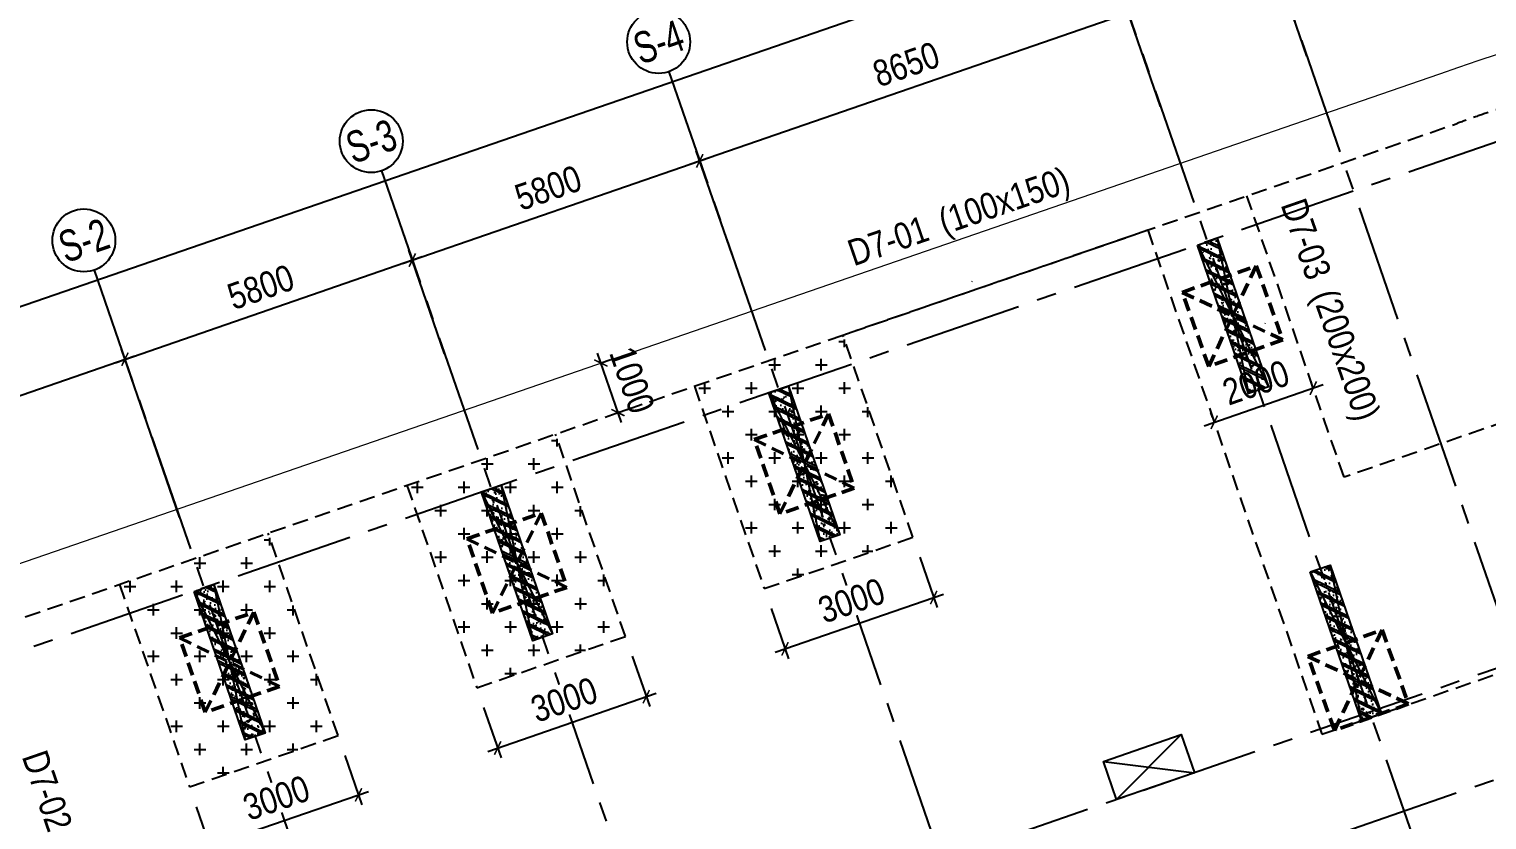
# Model space of a CAD drawing. Header units: millimetres. Extents: x -80883 to 1826631, y -376836 to 309394.
# Drawn here: x 1689287 to 1717096, y -302891 to -287802 of the extents above; entities that cross this region are included whole.
import ezdxf
from ezdxf.enums import TextEntityAlignment as Align

# ---------------------------------------------------------------- set-up
doc = ezdxf.new("R2010")
doc.units = ezdxf.units.MM
doc.header["$LTSCALE"] = 100
doc.header["$PDMODE"] = 32
doc.header["$PDSIZE"] = 2.5
for name, pattern in [('CENTER2', [1.125, 0.75, -0.125, 0.125, -0.125]), ('DASHED', [4.5, 3, -1.5]), ('HIDDEN', [0.375, 0.25, -0.125])]:
    doc.linetypes.add(name, pattern=pattern)
for name, color, linetype in [('ccu11-Khuat', 9, 'DASHED'), ('ccu11-Manh', 8, 'Continuous'), ('ccu11-Thay', 7, 'Continuous'), ('ccu12-Hatch', 250, 'Continuous'), ('ccu12-Text', 31, 'Continuous'), ('ccu12-Truc', 13, 'CENTER2'), ('KC2-DIM', 251, 'Continuous'), ('KT-Dim', 8, 'Continuous'), ('ST_MBDV Cot vach 220805$0$AUDIT_I_220805193045-5', 6, 'Continuous'), ('Xref_ST_MBDV Cot vach 30.7.2022|Xref_ST_MBDV Cot vach 30.7.2022|Xref_ST_MBDV Cot vach 30.7.2022|Xref_ST_MBDV Cot vach 30.7.2022|A-GRID-SYM', 50, 'Continuous')]:
    doc.layers.add(name, color=color, linetype=linetype)
for name, color, linetype, lineweight in [('ccu12-Tencaukien', 9, 'Continuous', 15), ('KT-Net cot vach', 6, 'Continuous', 50), ('TNG hungdh1', 3, 'Continuous', 13)]:
    doc.layers.add(name, color=color, linetype=linetype, lineweight=lineweight)
doc.styles.add('Arial Narrow', font='ARIALN.TTF')
doc.styles.add('HBA-Text', font='GOTHIC.TTF')
doc.dimstyles.new('ccu12-200', dxfattribs={"dimscale": 200, "dimtxt": 2.5, "dimasz": 1, "dimexe": 1, "dimexo": 2, "dimgap": 1, "dimtad": 1, "dimdec": 0, "dimrnd": 5, "dimdsep": 46, "dimtxsty": 'Arial Narrow', "dimblk": 'ARCHTICK', "dimcen": -1, "dimdle": 1, "dimclrd": 256, "dimclre": 256, "dimclrt": 3, "dimadec": 0, "dimazin": 2, "dimtfac": 0.1, "dimtdec": 0, "dimtmove": 0, "dimatfit": 1, "dimldrblk": 'ARCHTICK', "dimfxl": 1, "dimtvp": 0.833333, "dimtolj": 1, "dimtzin": 12, "dimarcsym": 0})

# ---------------------------------------------------------------- blocks, each defined once
blk = doc.blocks.new('_ARCHTICK')
at = {"color": 0, "linetype": 'ByBlock', "const_width": 0.15}
blk.add_lwpolyline([(-0.5, -0.5), (0.5, 0.5)], dxfattribs=at)
blk = doc.blocks.new('*D965')
at = {"layer": 'Defpoints', "color": 0, "transparency": 16777216}
for p in [(363163, -37115), (306934, -51743), (308410, -56019, 0)]:
    blk.add_point(p, dxfattribs=at)
at = {"layer": 'KT-Dim', "lineweight": -2, "transparency": 16777216}
for p, q in [((361876, -32774), (306745, -51809)), ((363033, -36737), (361622, -32650)), ((308280, -55641), (306869, -51554))]:
    blk.add_line(p, q, dxfattribs=at)
at = {"layer": 'KT-Dim', "lineweight": -2, "transparency": 16777216, "xscale": 200, "yscale": 200, "zscale": 200}
for p, rotation in [((361687, -32839), 19.0477163778953), ((306934, -51743), 199.0477163778953)]:
    blk.add_blockref('_ARCHTICK', p, dxfattribs=dict(at, rotation=rotation))
at = {"layer": 'KT-Dim', "color": 3, "transparency": 16777216, "insert": (334162, -41861), "char_height": 500, "attachment_point": 5, "rotation": 19.0477, "style": 'Arial Narrow'}
blk.add_mtext('\\A1;57925', dxfattribs=at)
blk = doc.blocks.new('*D966')
at = {"layer": 'Defpoints', "color": 0, "transparency": 16777216}
for p in [(314073, -50971), (315243, -54360), (308626, -56644)]:
    blk.add_point(p, dxfattribs=at)
at = {"layer": 'KT-Dim', "lineweight": -2, "transparency": 16777216}
for p, q in [((315112, -53982), (314007, -50782)), ((307267, -53321), (314262, -50906)), ((308495, -56266), (307391, -53067))]:
    blk.add_line(p, q, dxfattribs=at)
at = {"layer": 'KT-Dim', "lineweight": -2, "transparency": 16777216, "xscale": 200, "yscale": 200, "zscale": 200}
for p, rotation in [((314073, -50971), 19.04713796363416), ((307456, -53256), 199.0471379636342)]:
    blk.add_blockref('_ARCHTICK', p, dxfattribs=dict(at, rotation=rotation))
at = {"layer": 'KT-Dim', "color": 3, "transparency": 16777216, "insert": (310616, -51683), "char_height": 500, "attachment_point": 5, "rotation": 19.0471, "style": 'Arial Narrow'}
blk.add_mtext('\\A1;7000', dxfattribs=at)
blk = doc.blocks.new('*D967')
at = {"layer": 'Defpoints', "color": 0, "transparency": 16777216}
for p in [(319555, -49079), (320303, -51244), (315243, -54360)]:
    blk.add_point(p, dxfattribs=at)
at = {"layer": 'KT-Dim', "lineweight": -2, "transparency": 16777216}
for p, q in [((320172, -50866), (319490, -48890)), ((313884, -51037), (319744, -49013)), ((315112, -53982), (314007, -50782))]:
    blk.add_line(p, q, dxfattribs=at)
at = {"layer": 'KT-Dim', "lineweight": -2, "transparency": 16777216, "xscale": 200, "yscale": 200, "zscale": 200}
for p, rotation in [((319555, -49079), 19.04713796363416), ((314073, -50971), 199.0471379636342)]:
    blk.add_blockref('_ARCHTICK', p, dxfattribs=dict(at, rotation=rotation))
at = {"layer": 'KT-Dim', "color": 3, "transparency": 16777216, "insert": (316665, -49595), "char_height": 500, "attachment_point": 5, "rotation": 19.0471, "style": 'Arial Narrow'}
blk.add_mtext('\\A1;5800', dxfattribs=at)
blk = doc.blocks.new('*D968')
at = {"layer": 'Defpoints', "color": 0, "transparency": 16777216}
for p in [(325038, -47186), (325785, -49351), (320303, -51244)]:
    blk.add_point(p, dxfattribs=at)
at = {"layer": 'KT-Dim', "lineweight": -2, "transparency": 16777216}
for p, q in [((325655, -48973), (324972, -46997)), ((319366, -49144), (325227, -47121)), ((320172, -50866), (319490, -48890))]:
    blk.add_line(p, q, dxfattribs=at)
at = {"layer": 'KT-Dim', "lineweight": -2, "transparency": 16777216, "xscale": 200, "yscale": 200, "zscale": 200}
for p, rotation in [((325038, -47186), 19.04713796363416), ((319555, -49079), 199.0471379636342)]:
    blk.add_blockref('_ARCHTICK', p, dxfattribs=dict(at, rotation=rotation))
at = {"layer": 'KT-Dim', "color": 3, "transparency": 16777216, "insert": (322148, -47702), "char_height": 500, "attachment_point": 5, "rotation": 19.0471, "style": 'Arial Narrow'}
blk.add_mtext('\\A1;5800', dxfattribs=at)
blk = doc.blocks.new('*D969')
at = {"layer": 'Defpoints', "color": 0, "transparency": 16777216}
for p in [(333214, -44363), (333962, -46528), (325785, -49351)]:
    blk.add_point(p, dxfattribs=at)
at = {"layer": 'KT-Dim', "lineweight": -2, "transparency": 16777216}
for p, q in [((333831, -46150), (333149, -44174)), ((324849, -47251), (333403, -44298)), ((325655, -48973), (324972, -46997))]:
    blk.add_line(p, q, dxfattribs=at)
at = {"layer": 'KT-Dim', "lineweight": -2, "transparency": 16777216, "xscale": 200, "yscale": 200, "zscale": 200}
for p, rotation in [((333214, -44363), 19.04713796363416), ((325038, -47186), 199.0471379636342)]:
    blk.add_blockref('_ARCHTICK', p, dxfattribs=dict(at, rotation=rotation))
at = {"layer": 'KT-Dim', "color": 3, "transparency": 16777216, "insert": (328977, -45344), "char_height": 500, "attachment_point": 5, "rotation": 19.0471, "style": 'Arial Narrow'}
blk.add_mtext('\\A1;8650', dxfattribs=at)
blk = doc.blocks.new('*D970')
at = {"layer": 'Defpoints', "color": 0, "transparency": 16777216}
for p in [(336003, -43400), (336750, -45566), (333962, -46528)]:
    blk.add_point(p, dxfattribs=at)
at = {"layer": 'KT-Dim', "lineweight": -2, "transparency": 16777216}
for p, q in [((333025, -44428), (336192, -43335)), ((336620, -45188), (335937, -43211)), ((333831, -46150), (333149, -44174))]:
    blk.add_line(p, q, dxfattribs=at)
at = {"layer": 'KT-Dim', "lineweight": -2, "transparency": 16777216, "xscale": 200, "yscale": 200, "zscale": 200}
for p, rotation in [((336003, -43400), 19.04713796363416), ((333214, -44363), 199.0471379636342)]:
    blk.add_blockref('_ARCHTICK', p, dxfattribs=dict(at, rotation=rotation))
at = {"layer": 'KT-Dim', "color": 3, "transparency": 16777216, "insert": (334460, -43451), "char_height": 500, "attachment_point": 5, "rotation": 19.0471, "style": 'Arial Narrow'}
blk.add_mtext('\\A1;2950', dxfattribs=at)
blk = doc.blocks.new('*D971')
at = {"layer": 'Defpoints', "color": 0, "transparency": 16777216}
for p in [(341485, -41507), (342233, -43673), (336750, -45566)]:
    blk.add_point(p, dxfattribs=at)
at = {"layer": 'KT-Dim', "lineweight": -2, "transparency": 16777216}
for p, q in [((342102, -43295), (341420, -41318)), ((335814, -43466), (341674, -41442)), ((336620, -45188), (335937, -43211))]:
    blk.add_line(p, q, dxfattribs=at)
at = {"layer": 'KT-Dim', "lineweight": -2, "transparency": 16777216, "xscale": 200, "yscale": 200, "zscale": 200}
for p, rotation in [((341485, -41507), 19.04713796363416), ((336003, -43400), 199.0471379636342)]:
    blk.add_blockref('_ARCHTICK', p, dxfattribs=dict(at, rotation=rotation))
at = {"layer": 'KT-Dim', "color": 3, "transparency": 16777216, "insert": (338595, -42023), "char_height": 500, "attachment_point": 5, "rotation": 19.0471, "style": 'Arial Narrow'}
blk.add_mtext('\\A1;5800', dxfattribs=at)
blk = doc.blocks.new('GRID-SYM-flat-103')
at = {"layer": 'Xref_ST_MBDV Cot vach 30.7.2022|Xref_ST_MBDV Cot vach 30.7.2022|Xref_ST_MBDV Cot vach 30.7.2022|Xref_ST_MBDV Cot vach 30.7.2022|A-GRID-SYM'}
blk.add_circle((0, 0, 0), 900, dxfattribs=at)
at = {"layer": 'Xref_ST_MBDV Cot vach 30.7.2022|Xref_ST_MBDV Cot vach 30.7.2022|Xref_ST_MBDV Cot vach 30.7.2022|Xref_ST_MBDV Cot vach 30.7.2022|A-GRID-SYM', "style": 'HBA-Text'}
blk.add_attdef('GRID', text='', height=900, rotation=19.0471, dxfattribs=at).set_placement((0, 0, 0), align=Align.MIDDLE_CENTER)
blk = doc.blocks.new('*U651')
h = blk.add_hatch()
h.set_pattern_fill('VATLIEU04', color=250, scale=40, style=0, pattern_type=2)
h.set_pattern_definition([(50, (-550, 3050), (286.904, -25.101), [30, -330]), (355, (-550, 3050), (-55.5, 300.877), [24, -264]), (100.451, (-526.1, 3047.9), (231.404, 275.776), [25.496, -280.457]), (46.184, (-550, 3130), (426.896, -66.208), [45, -495]), (96.636, (-514.43, 3124.5), (373.865, 389.647), [38.244, -420.685]), (351.184, (-550, 3130), (373.865, 389.65), [36, -396]), (21, (-510, 3110), (238.763, -161.048), [30, -330]), (326, (-510, 3110), (97.326, 290.06), [24, -264]), (71.451, (-490.1, 3096.58), (336.09, 129.012), [25.496, -280.457]), (37.5, (-550, 3050), (4.864, 133.1575), [0, -260.8, 0, -268, 0, -265]), (7.5, (-550, 3050), (105.228, 157.7647), [0, -152.8, 0, -254.8, 0, -101]), (327.5, (-639.2, 3050), (213.529, -9.022), [0, -100, 0, -312, 0, -414]), (317.5, (-679.2, 3050), (233.274, 40.042), [0, -130, 0, -207.2, 0, -294]), (45, (-550, 3050), (-120.208, 120.208), []), (45, (-550, 3099), (-120.208, 120.208), [])])
h.paths.add_polyline_path([(-475, -475), (-75, -475), (-75, 2525), (-475, 2525)])
at = {"color": 6, "ltscale": 0.25}
blk.add_lwpolyline([(-475, -475), (-75, -475), (-75, 2525), (-475, 2525)], close=True, dxfattribs=at)
at = {"layer": 'Defpoints', "linetype": 'ByBlock', "ltscale": 30}
for p, q in [((-75, -475), (-475, 2525)), ((-475, -475), (-75, 2525))]:
    blk.add_line(p, q, dxfattribs=at)
blk = doc.blocks.new('MBCOTVACH-T7-PN')
at = {"layer": 'ST_MBDV Cot vach 220805$0$AUDIT_I_220805193045-5', "linetype": 'ByBlock', "xscale": -1.000000000000001, "rotation": 199.0471379540016}
for p in [(26173, 8534), (17997, 5711), (12514, 3818), (28327, 2295, 0), (7032, 1925)]:
    blk.add_blockref('*U651', p, dxfattribs=at)
blk = doc.blocks.new('*U693')
at = {"layer": 'ccu12-Tencaukien', "color": 8, "ltscale": 10000}
blk.add_line((361, -155), (354, -155), dxfattribs=at)
at = {"layer": 'ccu12-Text', "color": 2, "style": 'Arial Narrow', "width": 0.8}
blk.add_attdef('SH', text='', height=300, dxfattribs=at).set_placement((276, 6), align=Align.BOTTOM_RIGHT)
at = {"layer": 'ccu12-Text', "color": 31, "style": 'Arial Narrow', "width": 0.8}
for tag, p in [('(', (508, -75)), ('KT', (633, -75)), (')', (963, -75))]:
    blk.add_attdef(tag, text='', height=250, dxfattribs=at).set_placement(p, align=Align.BOTTOM_LEFT)
blk = doc.blocks.new('*U691')
at = {"layer": 'ccu12-Tencaukien', "color": 8, "ltscale": 10000}
blk.add_line((361, -155), (354, -155), dxfattribs=at)
at = {"layer": 'ccu12-Text', "color": 2, "style": 'Arial Narrow', "width": 0.8}
blk.add_attdef('SH', text='', height=300, dxfattribs=at).set_placement((276, 6), align=Align.BOTTOM_RIGHT)
at = {"layer": 'ccu12-Text', "color": 31, "style": 'Arial Narrow', "width": 0.8}
for tag, p in [('(', (508, -75)), ('KT', (633, -75)), (')', (963, -75))]:
    blk.add_attdef(tag, text='', height=250, dxfattribs=at).set_placement(p, align=Align.BOTTOM_LEFT)
blk = doc.blocks.new('MBKC-T7-PN-1')
at = {"layer": 'ccu12-Hatch', "ltscale": 0.5}
h = blk.add_hatch(dxfattribs=at)
h.set_pattern_fill('CROSS', color=256, scale=70)
h.set_pattern_definition([(0, (-1877048.87, 304535.07), (444.5, 444.5), [222.25, -666.75]), (90, (-1876937.75, 304423.94), (-444.5, 444.5), [222.25, -666.75])])
h.paths.add_polyline_path([(18809, 7111), (15973, 6133), (17306, 2272), (20142, 3251)])
h = blk.add_hatch(dxfattribs=at)
h.set_pattern_fill('CROSS', color=256, scale=70)
h.set_pattern_definition([(0, (-1882531.32, 302642.26), (444.5, 444.5), [222.25, -666.75]), (90, (-1882420.2, 302531.14), (-444.5, 444.5), [222.25, -666.75])])
h.paths.add_polyline_path([(13326, 5221), (10490, 4243), (11824, 379), (14659, 1358)])
h = blk.add_hatch(dxfattribs=at)
h.set_pattern_fill('CROSS', color=256, scale=70)
h.set_pattern_definition([(0, (-1888013.78, 300749.45), (444.5, 444.5), [222.25, -666.75]), (90, (-1887902.65, 300638.33), (-444.5, 444.5), [222.25, -666.75])])
h.paths.add_polyline_path([(7843, 3330), (5006, 2352), (6341, -1513), (9177, -534)])
at = {"layer": 'ccu11-Khuat', "color": 4}
for p, q in [((28368, 4398), (26514, 9767)), ((24623, 9115), (27946, -508)), ((37415, 7522), (28368, 4398)), ((27946, -508), (32237, 974))]:
    blk.add_line(p, q, dxfattribs=at)
blk.add_lwpolyline([(30527, 11150, -0.116403), (42216, 12547), (57515, 8143, -0.289834), (59781, 5504), (65041, -9696, 0.318129), (69737, -13061), (99388, -13229, -0.321297), (101187, -14512), (104694, -30014, -0.44713), (101657, -35141), (55507, -34879, -0.334871), (51047, -31945), (46522, -18868, 0.375007), (30346, -12154), (10967, -18860, -0.370185), (7327, -17415), (-171, -3079, -0.458421), (1506, 1146)], format="xyb", close=True, dxfattribs=at)
for points in [[(18809, 7111), (24623, 9115)], [(15973, 6133), (17306, 2272), (20142, 3251), (18809, 7111)], [(10490, 4243), (11824, 379), (14659, 1358), (13326, 5221)], [(5006, 2352), (6341, -1513), (9177, -534), (7843, 3330)]]:
    blk.add_lwpolyline(points, dxfattribs=at)
at = {"layer": 'TNG hungdh1'}
blk.add_lwpolyline([(30192, 12093, -0.117119), (42412, 13531), (57799, 9102, -0.284012), (60755, 5749), (65986, -9369, 0.318129), (69743, -12061), (99390, -12229, -0.326525), (102151, -14245), (105661, -29755, -0.450863), (101747, -36141), (55535, -35879, -0.333243), (50104, -32276), (45598, -19256, 0.373465), (30669, -13101), (11293, -19806), (11293, -19806, -0.370334), (6441, -17879), (-1057, -3543, -0.458476), (1179, 2091), (30192, 12093)], format="xyb", dxfattribs=at)
blk = doc.blocks.new('*D1029')
at = {"layer": 'Defpoints', "color": 0, "transparency": 16777216}
for p in [(1713785, -294652), (1713882, -294931), (1711991, -295583)]:
    blk.add_point(p, dxfattribs=at)
at = {"layer": 'KC2-DIM', "lineweight": -2, "transparency": 16777216}
for p, q in [((1713751, -294553), (1713720, -294463)), ((1711706, -295370), (1713974, -294586)), ((1711860, -295205), (1711829, -295115))]:
    blk.add_line(p, q, dxfattribs=at)
at = {"layer": 'KC2-DIM', "lineweight": -2, "transparency": 16777216, "xscale": 200, "yscale": 200, "zscale": 200}
for p, rotation in [((1713785, -294652), 19.04713795390963), ((1711895, -295304), 199.0471379539096)]:
    blk.add_blockref('_ARCHTICK', p, dxfattribs=dict(at, rotation=rotation))
at = {"layer": 'KC2-DIM', "color": 3, "transparency": 16777216, "insert": (1712691, -294548), "char_height": 500, "attachment_point": 5, "rotation": 19.0471, "style": 'Arial Narrow'}
blk.add_mtext('\\A1;2000', dxfattribs=at)
blk = doc.blocks.new('*D1034')
at = {"layer": 'Defpoints', "color": 0, "transparency": 16777216}
for p in [(1700194, -294173), (1699804, -294308), (1700129, -295253)]:
    blk.add_point(p, dxfattribs=at)
at = {"layer": 'KC2-DIM', "lineweight": -2, "transparency": 16777216}
for p, q in [((1700585, -295308), (1700129, -293984)), ((1700182, -294178), (1700383, -294108)), ((1700508, -295123), (1700709, -295054))]:
    blk.add_line(p, q, dxfattribs=at)
at = {"layer": 'KC2-DIM', "lineweight": -2, "transparency": 16777216, "xscale": 200, "yscale": 200, "zscale": 200}
for p, rotation in [((1700194, -294173), 109.0210070034644), ((1700520, -295119), 289.0210070034644)]:
    blk.add_blockref('_ARCHTICK', p, dxfattribs=dict(at, rotation=rotation))
at = {"layer": 'KC2-DIM', "color": 3, "transparency": 16777216, "insert": (1700788, -294498), "char_height": 500, "attachment_point": 5, "rotation": 289.021, "style": 'Arial Narrow'}
blk.add_mtext('\\A1;1000', dxfattribs=at)
blk = doc.blocks.new('LM-T8-MAI-PN')
at = {"layer": 'ccu11-Manh', "color": 252, "ltscale": 0.5}
for p, q in [((24028, -1755), (25261, -515)), ((23777, -1027), (25512, -1242))]:
    blk.add_line(p, q, dxfattribs=at)
at = {"layer": 'ccu11-Thay', "color": 1}
blk.add_lwpolyline([(24028, -1755), (23777, -1027), (25261, -515), (25512, -1242), (24028, -1755)], dxfattribs=at)
blk = doc.blocks.new('*U696')
at = {"layer": 'ccu12-Tencaukien', "color": 8, "ltscale": 10000}
blk.add_line((361, -155), (354, -155), dxfattribs=at)
at = {"layer": 'ccu12-Text', "color": 2, "style": 'Arial Narrow', "width": 0.8}
blk.add_attdef('SH', text='', height=300, dxfattribs=at).set_placement((276, 6), align=Align.BOTTOM_RIGHT)
at = {"layer": 'ccu12-Text', "color": 31, "style": 'Arial Narrow', "width": 0.8}
for tag, p in [('(', (508, -75)), ('KT', (633, -75)), (')', (963, -75))]:
    blk.add_attdef(tag, text='', height=250, dxfattribs=at).set_placement(p, align=Align.BOTTOM_LEFT)
blk = doc.blocks.new('*D1041')
at = {"layer": 'ccu12-Tencaukien', "lineweight": -2, "ltscale": 0.5, "transparency": 16777216}
for p, q in [((1695312, -301662), (1695636, -302602)), ((1692546, -303457), (1695760, -302347)), ((1692476, -302641), (1692800, -303581))]:
    blk.add_line(p, q, dxfattribs=at)
at = {"layer": 'Defpoints', "color": 0, "ltscale": 0.5, "transparency": 16777216}
for p in [(1695181, -301284), (1692345, -302263), (1695571, -302413)]:
    blk.add_point(p, dxfattribs=at)
at = {"layer": 'ccu12-Tencaukien', "lineweight": -2, "ltscale": 0.5, "transparency": 16777216, "xscale": 200, "yscale": 200, "zscale": 200}
for p, rotation in [((1695571, -302413), 19.04713795399629), ((1692735, -303392), 199.0471379539963)]:
    blk.add_blockref('_ARCHTICK', p, dxfattribs=dict(at, rotation=rotation))
at = {"layer": 'ccu12-Tencaukien', "color": 3, "ltscale": 0.5, "transparency": 16777216, "insert": (1694004, -302472), "char_height": 500, "attachment_point": 5, "rotation": 19.0471, "style": 'Arial Narrow', "bg_fill": 3, "box_fill_scale": 1.1, "bg_fill_color": 256, "bg_fill_true_color": 13158600, "bg_fill_transparency": 0}
blk.add_mtext('\\A1;3000', dxfattribs=at)
blk = doc.blocks.new('*D1042')
at = {"layer": 'ccu12-Tencaukien', "lineweight": -2, "ltscale": 0.5, "transparency": 16777216}
for p, q in [((1700794, -299769), (1701126, -300730)), ((1698035, -301585), (1701249, -300475)), ((1697958, -300748), (1698290, -301709))]:
    blk.add_line(p, q, dxfattribs=at)
at = {"layer": 'Defpoints', "color": 0, "ltscale": 0.5, "transparency": 16777216}
for p in [(1700663, -299391), (1697828, -300370), (1701060, -300540)]:
    blk.add_point(p, dxfattribs=at)
at = {"layer": 'ccu12-Tencaukien', "lineweight": -2, "ltscale": 0.5, "transparency": 16777216, "xscale": 200, "yscale": 200, "zscale": 200}
for p, rotation in [((1701060, -300540), 19.04713795399525), ((1698225, -301520), 199.0471379539953)]:
    blk.add_blockref('_ARCHTICK', p, dxfattribs=dict(at, rotation=rotation))
at = {"layer": 'ccu12-Tencaukien', "color": 3, "ltscale": 0.5, "transparency": 16777216, "insert": (1699494, -300600), "char_height": 500, "attachment_point": 5, "rotation": 19.0471, "style": 'Arial Narrow', "bg_fill": 3, "box_fill_scale": 1.1, "bg_fill_color": 256, "bg_fill_true_color": 13158600, "bg_fill_transparency": 0}
blk.add_mtext('\\A1;3000', dxfattribs=at)
blk = doc.blocks.new('*D1043')
at = {"layer": 'ccu12-Tencaukien', "lineweight": -2, "ltscale": 0.5, "transparency": 16777216}
for p, q in [((1706276, -297876), (1706608, -298837)), ((1703518, -299692), (1706732, -298582)), ((1703441, -298855), (1703772, -299816))]:
    blk.add_line(p, q, dxfattribs=at)
at = {"layer": 'Defpoints', "color": 0, "ltscale": 0.5, "transparency": 16777216}
for p in [(1706146, -297498), (1703310, -298477), (1706543, -298648)]:
    blk.add_point(p, dxfattribs=at)
at = {"layer": 'ccu12-Tencaukien', "lineweight": -2, "ltscale": 0.5, "transparency": 16777216, "xscale": 200, "yscale": 200, "zscale": 200}
for p, rotation in [((1706543, -298648), 19.04713795399629), ((1703707, -299627), 199.0471379539963)]:
    blk.add_blockref('_ARCHTICK', p, dxfattribs=dict(at, rotation=rotation))
at = {"layer": 'ccu12-Tencaukien', "color": 3, "ltscale": 0.5, "transparency": 16777216, "insert": (1704976, -298707), "char_height": 500, "attachment_point": 5, "rotation": 19.0471, "style": 'Arial Narrow', "bg_fill": 3, "box_fill_scale": 1.1, "bg_fill_color": 256, "bg_fill_true_color": 13158600, "bg_fill_transparency": 0}
blk.add_mtext('\\A1;3000', dxfattribs=at)
blk = doc.blocks.new('*U1010')
at = {"color": 6, "linetype": 'HIDDEN', "ltscale": 10}
for p, q in [((1025, -1025), (-475, 475)), ((1025, 475), (-475, -1025))]:
    blk.add_line(p, q, dxfattribs=at)
blk.add_lwpolyline([(-475, 475), (1025, 475), (1025, -1025), (-475, -1025)], close=True, dxfattribs=at)
blk = doc.blocks.new('MBDV-COTVACH-T7-PN')
at = {"layer": 'KT-Net cot vach'}
for p, rotation in [((25888, 7638, 0), 19.6849732125525), ((17721, 4822), 19.04713795399666), ((12239, 2930, 0), 19.04713795399666), ((6757, 1037), 19.04713795399666), ((28287, 691), 19.6849732125525)]:
    blk.add_blockref('*U1010', p, dxfattribs=dict(at, rotation=rotation))
blk = doc.blocks.new('Grid-ST-flat-3')
at = {"layer": 'ccu12-Truc', "ltscale": 30}
for p, q in [((369404.7, -36752.1), (304555.5, -59141.2)), ((335415.2, -41698.9), (354504.5, -96990.4)), ((332626.7, -42661.6), (351716, -97953.1)), ((324450.3, -45484.5), (343539.5, -100776)), ((318967.8, -47377.3), (338057.1, -102668.8)), ((313485.4, -49270.1), (332574.6, -104561.6)), ((348389.9, -54057.7), (307655.7, -68121.1)), ((349042.6, -55948.2), (308308.4, -70011.6))]:
    blk.add_line(p, q, dxfattribs=at)
at = {"layer": 'KT-Dim'}
ref = blk.add_blockref('GRID-SYM-flat-103', (324254.4, -44917.3, 0), dxfattribs=dict(at, xscale=0.6666666666666666, yscale=0.6666666666666666, zscale=0.6666666666666666))
ref.add_attrib('GRID', 'S-4', dxfattribs={"layer": 'Xref_ST_MBDV Cot vach 30.7.2022|Xref_ST_MBDV Cot vach 30.7.2022|Xref_ST_MBDV Cot vach 30.7.2022|Xref_ST_MBDV Cot vach 30.7.2022|A-GRID-SYM', "height": 600, "rotation": 19, "style": 'HBA-Text', "width": 0.75}).set_placement((324254.4, -44917.3, 0), align=Align.MIDDLE_CENTER)
ref = blk.add_blockref('GRID-SYM-flat-103', (318772, -46810.1, 0), dxfattribs=dict(at, xscale=0.6666666666666666, yscale=0.6666666666666666, zscale=0.6666666666666666))
ref.add_attrib('GRID', 'S-3', dxfattribs={"layer": 'Xref_ST_MBDV Cot vach 30.7.2022|Xref_ST_MBDV Cot vach 30.7.2022|Xref_ST_MBDV Cot vach 30.7.2022|Xref_ST_MBDV Cot vach 30.7.2022|A-GRID-SYM', "height": 600, "rotation": 19, "style": 'HBA-Text', "width": 0.75}).set_placement((318772, -46810.1, 0), align=Align.MIDDLE_CENTER)
ref = blk.add_blockref('GRID-SYM-flat-103', (313289.5, -48702.9, 0), dxfattribs=dict(at, xscale=0.6666666666666666, yscale=0.6666666666666666, zscale=0.6666666666666666))
ref.add_attrib('GRID', 'S-2', dxfattribs={"layer": 'Xref_ST_MBDV Cot vach 30.7.2022|Xref_ST_MBDV Cot vach 30.7.2022|Xref_ST_MBDV Cot vach 30.7.2022|Xref_ST_MBDV Cot vach 30.7.2022|A-GRID-SYM', "height": 600, "rotation": 19.04714, "style": 'HBA-Text', "width": 0.75}).set_placement((313289.5, -48702.9, 0), align=Align.MIDDLE_CENTER)
dim = blk.add_aligned_dim(p1=(363163.5, -37115.1), p2=(308410.2, -56019.2, 0), distance=-4523.4, dimstyle='ccu12-200', dxfattribs=at)
dim.commit()
dim.dimension.update_dxf_attribs({"geometry": '*D965', "text_midpoint": (334162.1, -41861.1)})
for base, p1, p2, picture, middle in [((341485, -41507.4), (336750.2, -45565.7), (342232.6, -43672.9), '*D971', (338595.2, -42023.5)), ((336002.6, -43400.2), (333961.7, -46528.4), (336750.2, -45565.7), '*D970', (334459.7, -43451.2)), ((333214.1, -44363), (325785.3, -49351.3), (333961.7, -46528.4), '*D969', (328977.3, -45344)), ((325037.7, -47185.8), (320302.8, -51244.1), (325785.3, -49351.3), '*D968', (322147.8, -47701.9)), ((319555.2, -49078.7), (315242.5, -54359.7), (320302.8, -51244.1), '*D967', (316665.4, -49594.7)), ((314072.8, -50971.5), (308625.8, -56644.1), (315242.5, -54359.7), '*D966', (310615.8, -51683.3))]:
    dim = blk.add_linear_dim(base=base, p1=p1, p2=p2, angle=19.04714, dimstyle='ccu12-200', dxfattribs=at)
    dim.commit()
    dim.dimension.update_dxf_attribs({"geometry": picture, "text_midpoint": middle})

msp = doc.modelspace()

# ---------------------------------------------------------------- block references
for name, p in [('Grid-ST-flat-3', (1377041.6, -243129.8)), ('MBKC-T7-PN-1', (1686004.2, -300749.5))]:
    msp.add_blockref(name, p)
at = {"layer": 'ccu12-Tencaukien', "extrusion": (4.37666e-07, -9.80437e-07, 1)}
ref = msp.add_blockref('*U693', (1706770.7, -292128.3, -0.1), dxfattribs=dict(at, xscale=1.815893337873054, yscale=1.815893337873054, zscale=1.815893337873054, rotation=339.469833737933))
ref.add_attrib('KT', '(100x150)', dxfattribs={"color": 31, "extrusion": (4.37666e-07, -9.80437e-07, 1), "height": 500, "rotation": 19.02101, "style": 'Arial Narrow'}).set_placement((1706796.9, -291871.3, 1), align=Align.BOTTOM_LEFT)
ref.add_attrib('SH', 'D7-01', dxfattribs={"color": 2, "extrusion": (4.37666e-07, -9.80437e-07, 1), "height": 500, "rotation": 19.02101, "style": 'Arial Narrow'}).set_placement((1706541.8, -291962.7, 1), align=Align.BOTTOM_RIGHT)
at = {"layer": 'ccu12-Tencaukien', "extrusion": (-9.79924e-07, -4.38813e-07, 1)}
ref = msp.add_blockref('*U691', (1713361.3, -292902.8, 0.2), dxfattribs=dict(at, xscale=1.815893337873053, yscale=1.815893337873053, zscale=1.815893337873053, rotation=249.5369337144434))
ref.add_attrib('KT', '(200x200)', dxfattribs={"color": 31, "extrusion": (-9.79924e-07, -4.38813e-07, 1), "height": 500, "rotation": 289.08811, "style": 'Arial Narrow'}).set_placement((1713618.3, -292928.6, -1.6), align=Align.BOTTOM_LEFT)
ref.add_attrib('SH', 'D7-03', dxfattribs={"color": 2, "extrusion": (-9.79924e-07, -4.38813e-07, 1), "height": 500, "rotation": 289.08811, "style": 'Arial Narrow'}).set_placement((1713526.6, -292673.7, -1.6), align=Align.BOTTOM_RIGHT)
ref = msp.add_blockref('*U696', (1689345.5, -303433.7, 0.2), dxfattribs=dict(at, xscale=1.815893337873053, yscale=1.815893337873053, zscale=1.815893337873053, rotation=249.5369337144434))
ref.add_attrib('KT', '(200x200)', dxfattribs={"color": 31, "extrusion": (-9.79924e-07, -4.38813e-07, 1), "height": 500, "rotation": 289.08811, "style": 'Arial Narrow'}).set_placement((1689602.5, -303459.6, -1.5), align=Align.BOTTOM_LEFT)
ref.add_attrib('SH', 'D7-02', dxfattribs={"color": 2, "extrusion": (-9.79924e-07, -4.38813e-07, 1), "height": 500, "rotation": 289.08811, "style": 'Arial Narrow'}).set_placement((1689510.8, -303204.7, -1.5), align=Align.BOTTOM_RIGHT)
at = {"layer": 'Defpoints', "color": 1}
msp.add_blockref('LM-T8-MAI-PN', (1686004.2, -300749.5), dxfattribs=at)
at = {"layer": 'KC2-DIM'}
msp.add_blockref('MBCOTVACH-T7-PN', (1686004.2, -300749.5), dxfattribs=at)

# ---------------------------------------------------------------- dimensions: what is measured, and where the dimension line sits
dim = msp.add_linear_dim(base=(1700194.2, -294173.3), p1=(1700129.4, -295253.4), p2=(1699803.5, -294308), angle=109.02101, dimstyle='ccu12-200', override={"dimzin": 0}, dxfattribs=at)
dim.commit()
dim.dimension.update_dxf_attribs({"geometry": '*D1034', "text_midpoint": (1700357.1, -294646), "dimtype": 161})
dim = msp.add_aligned_dim(p1=(1711991, -295583.4), p2=(1713881.5, -294930.7), distance=295.3, dimstyle='ccu12-200', override={"dimzin": 0}, dxfattribs=at)
dim.commit()
dim.dimension.update_dxf_attribs({"geometry": '*D1029', "text_midpoint": (1712691.3, -294547.6)})

# ---------------------------------------------------------------- next in the draw order: dimensions: what is measured, and where the dimension line sits
at = {"layer": 'ccu12-Tencaukien', "color": 252, "ltscale": 0.5}
for p1, p2, distance, picture, middle in [((1703310.2, -298477.3), (1706145.9, -297498.3), -1216, '*D1043', (1704976.3, -298706.8)), ((1697827.7, -300370.1), (1700663.5, -299391.1), -1216, '*D1042', (1699493.8, -300599.6)), ((1692345.3, -302262.9), (1695181, -301283.9), -1194.1, '*D1041', (1694004.2, -302471.8))]:
    dim = msp.add_aligned_dim(p1=p1, p2=p2, distance=distance, dimstyle='ccu12-200', override={"dimfxl": 150, "dimtfill": 1}, dxfattribs=at)
    dim.commit()
    dim.dimension.update_dxf_attribs({"geometry": picture, "text_midpoint": middle})

# ---------------------------------------------------------------- next in the draw order: block references
at = {"layer": 'ccu11-Thay'}
msp.add_blockref('MBDV-COTVACH-T7-PN', (1686004.2, -300749.5), dxfattribs=at)

doc.saveas('drawing.dxf')
